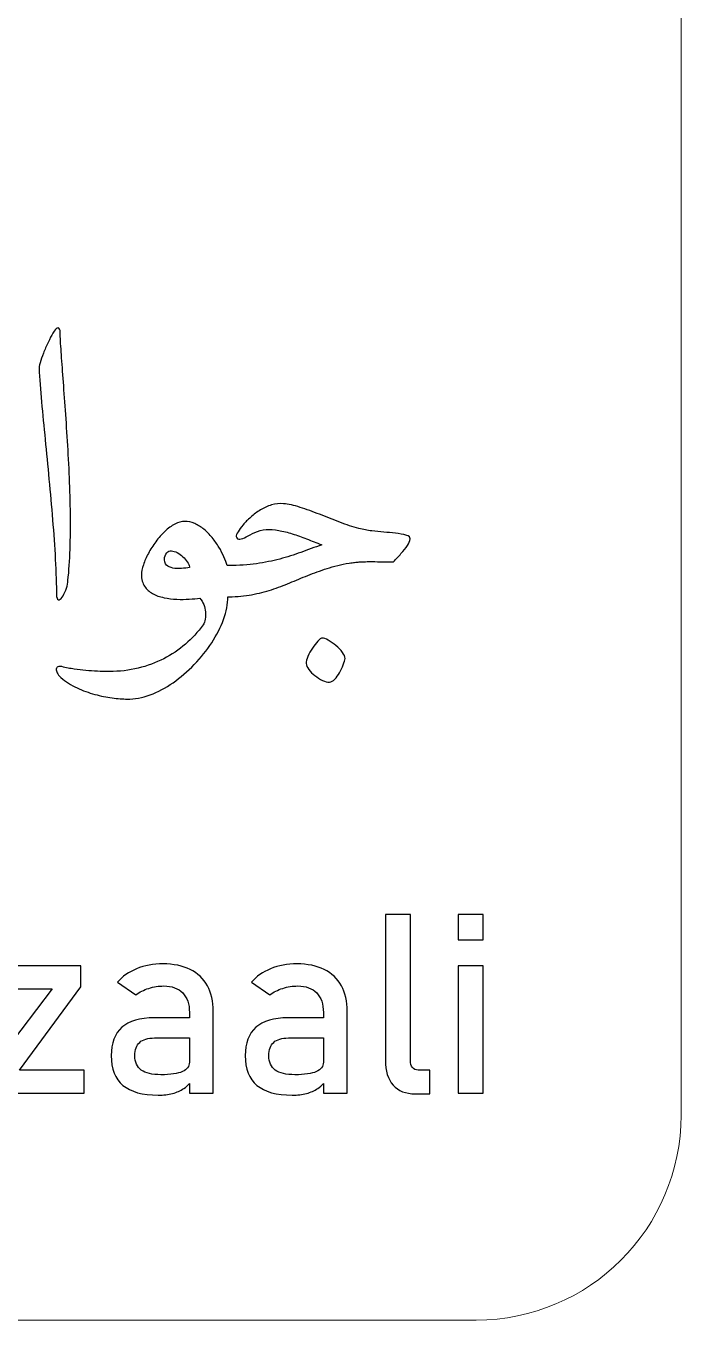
# Model space of a CAD drawing. Header units: millimetres. Extents: x -20 to 19.6, y -20.6 to 19.4.
# Drawn here: x 9.97 to 19.57, y -20.58 to -1.62 of the extents above; entities that cross this region are included whole.
import ezdxf

# ---------------------------------------------------------------- set-up
doc = ezdxf.new("R2010")
doc.units = ezdxf.units.MM
doc.header["$MEASUREMENT"] = 0
doc.layers.add('Layer 1', color=7, linetype='Continuous')

msp = doc.modelspace()

# ---------------------------------------------------------------- linework, layer by layer
at = {"layer": 'Layer 1', "color": 250, "lineweight": 18}
msp.add_open_spline([(-17.0166, 19.4228), (-17.0166, 19.4228), (16.5703, 19.4228), (16.5703, 19.4228), (18.2226, 19.4228), (19.5703, 18.0751), (19.5703, 16.4228), (19.5703, 16.4228), (19.5703, -17.5772), (19.5703, -17.5772), (19.5703, -19.2295), (18.2226, -20.5772), (16.5703, -20.5772), (16.5703, -20.5772), (-17.0166, -20.5772), (-17.0166, -20.5772), (-18.6689, -20.5772), (-20.0166, -19.2295), (-20.0166, -17.5772), (-20.0166, -17.5772), (-20.0166, 16.4228), (-20.0166, 16.4228), (-20.0166, 18.0751), (-18.6689, 19.4228), (-17.0166, 19.4228)], degree=3, knots=[0, 0, 0, 0, 0.125, 0.125, 0.125, 0.25, 0.25, 0.25, 0.375, 0.375, 0.375, 0.5, 0.5, 0.5, 0.625, 0.625, 0.625, 0.75, 0.75, 0.75, 0.875, 0.875, 0.875, 1, 1, 1, 1], dxfattribs=at)
at = {"layer": 'Layer 1', "color": 240}
for points, knots in [([(10.1675, -6.6343), (10.1649, -6.6234), (10.1702, -6.5966), (10.1824, -6.5546), (10.1949, -6.5127), (10.2115, -6.4654), (10.2317, -6.4132), (10.2521, -6.361), (10.2746, -6.3081), (10.2997, -6.2542), (10.3249, -6.2003), (10.349, -6.1547), (10.3717, -6.1181), (10.3949, -6.0811), (10.416, -6.0569), (10.4349, -6.0467), (10.4537, -6.0361), (10.4673, -6.0476), (10.4759, -6.0811), (10.4772, -6.1511), (10.4815, -6.2416), (10.4894, -6.3524), (10.4971, -6.4634), (10.506, -6.5893), (10.5168, -6.7295), (10.5272, -6.87), (10.5383, -7.0226), (10.5499, -7.1876), (10.5618, -7.3522), (10.5737, -7.523), (10.5846, -7.6999), (10.5958, -7.8764), (10.6051, -8.0555), (10.6131, -8.2372), (10.6207, -8.4183), (10.6256, -8.5975), (10.628, -8.7746), (10.6296, -8.9511), (10.628, -9.1213), (10.6223, -9.2853), (10.6167, -9.4498), (10.6061, -9.6019), (10.5909, -9.741), (10.5909, -9.7747), (10.5836, -9.8127), (10.5691, -9.8554), (10.5542, -9.898), (10.5374, -9.935), (10.5185, -9.9664), (10.4997, -9.9982), (10.4812, -10.017), (10.4634, -10.0243), (10.4452, -10.0309), (10.432, -10.0157), (10.4233, -9.978), (10.422, -9.8048), (10.416, -9.6233), (10.4058, -9.4333), (10.3949, -9.2433), (10.3817, -9.05), (10.3658, -8.8529), (10.35, -8.656), (10.3321, -8.4583), (10.3133, -8.26), (10.2944, -8.0618), (10.2756, -7.8674), (10.2571, -7.6776), (10.2379, -7.4877), (10.2204, -7.3042), (10.2042, -7.1277), (10.188, -6.9509), (10.1761, -6.7863), (10.1675, -6.6343)], [0, 0, 0, 0, 0.0416667, 0.0416667, 0.0416667, 0.0833333, 0.0833333, 0.0833333, 0.125, 0.125, 0.125, 0.1666667, 0.1666667, 0.1666667, 0.2083333, 0.2083333, 0.2083333, 0.25, 0.25, 0.25, 0.2916667, 0.2916667, 0.2916667, 0.3333333, 0.3333333, 0.3333333, 0.375, 0.375, 0.375, 0.4166667, 0.4166667, 0.4166667, 0.4583333, 0.4583333, 0.4583333, 0.5, 0.5, 0.5, 0.5416667, 0.5416667, 0.5416667, 0.5833333, 0.5833333, 0.5833333, 0.625, 0.625, 0.625, 0.6666667, 0.6666667, 0.6666667, 0.7083333, 0.7083333, 0.7083333, 0.75, 0.75, 0.75, 0.7916667, 0.7916667, 0.7916667, 0.8333333, 0.8333333, 0.8333333, 0.875, 0.875, 0.875, 0.9166667, 0.9166667, 0.9166667, 0.9583333, 0.9583333, 0.9583333, 1, 1, 1, 1]), ([(11.4583, -11.4804), (11.3922, -11.479), (11.3189, -11.473), (11.2372, -11.4622), (11.1559, -11.4519), (11.0713, -11.4347), (10.9838, -11.4112), (10.8965, -11.3871), (10.8099, -11.3558), (10.724, -11.3158), (10.638, -11.2757), (10.559, -11.2252), (10.4863, -11.1637), (10.4612, -11.1399), (10.443, -11.1174), (10.4328, -11.0956), (10.4225, -11.0741), (10.4179, -11.0553), (10.4203, -11.0401), (10.4225, -11.0249), (10.4301, -11.0136), (10.4441, -11.0067), (10.4582, -10.9995), (10.477, -10.9988), (10.5008, -11.0044), (10.564, -11.0199), (10.6241, -11.0322), (10.6823, -11.0411), (10.7402, -11.0503), (10.797, -11.0573), (10.8529, -11.0622), (10.9087, -11.0672), (10.9649, -11.0705), (11.0214, -11.0724), (11.0779, -11.0748), (11.1364, -11.0758), (11.1965, -11.0758), (11.3443, -11.0758), (11.4855, -11.0599), (11.6186, -11.0276), (11.7518, -10.9954), (11.8768, -10.9492), (11.9928, -10.8894), (12.1085, -10.8292), (12.2148, -10.7579), (12.311, -10.6746), (12.4072, -10.5913), (12.4934, -10.4984), (12.5688, -10.3946), (12.584, -10.3711), (12.5949, -10.3421), (12.6012, -10.3081), (12.6074, -10.2737), (12.6089, -10.2386), (12.6052, -10.2023), (12.6019, -10.1659), (12.5929, -10.1303), (12.5791, -10.0952), (12.5652, -10.0605), (12.5457, -10.0294), (12.5206, -10.0029), (12.4773, -10.0072), (12.4264, -10.0113), (12.3675, -10.0159), (12.3091, -10.0202), (12.2479, -10.0208), (12.1855, -10.0178), (12.1223, -10.0152), (12.0599, -10.0072), (11.9977, -9.9944), (11.9356, -9.9821), (11.8801, -9.9624), (11.8312, -9.9352), (11.7823, -9.9077), (11.7429, -9.8718), (11.7128, -9.8272), (11.6828, -9.7825), (11.6675, -9.7251), (11.6675, -9.6553), (11.6675, -9.615), (11.6768, -9.567), (11.6953, -9.5125), (11.7131, -9.4583), (11.7376, -9.4024), (11.7683, -9.3453), (11.7991, -9.2881), (11.8355, -9.2312), (11.8771, -9.1744), (11.919, -9.1179), (11.9636, -9.0679), (12.0106, -9.0237), (12.0569, -8.9797), (12.1058, -8.944), (12.1557, -8.9169), (12.2063, -8.8895), (12.2552, -8.8763), (12.3024, -8.8763), (12.3517, -8.8763), (12.3997, -8.8869), (12.4472, -8.9083), (12.4945, -8.9301), (12.5397, -8.9586), (12.5821, -8.9933), (12.625, -9.0283), (12.665, -9.069), (12.7026, -9.1149), (12.7407, -9.1612), (12.7737, -9.2078), (12.8021, -9.2554), (12.8309, -9.3026), (12.8551, -9.3496), (12.8759, -9.3969), (12.8957, -9.4434), (12.9105, -9.4857), (12.9208, -9.5234), (12.9208, -9.5234), (12.9454, -9.5234), (12.9454, -9.5234), (12.9454, -9.5234), (12.9457, -9.5232), (12.9457, -9.5232), (13.0951, -9.5232), (13.2306, -9.5145), (13.3512, -9.497), (13.4719, -9.4799), (13.5859, -9.4567), (13.6927, -9.428), (13.7994, -9.3992), (13.9026, -9.3669), (14.0017, -9.3305), (14.1005, -9.2941), (14.2029, -9.2575), (14.3074, -9.2194), (14.2321, -9.1904), (14.1583, -9.1616), (14.0863, -9.1338), (14.0149, -9.1058), (13.9445, -9.081), (13.8758, -9.0595), (13.8077, -9.038), (13.7412, -9.0211), (13.6768, -9.0089), (13.6127, -8.9973), (13.5512, -8.9934), (13.4927, -8.9977), (13.4325, -9.0016), (13.378, -9.0152), (13.3291, -9.0383), (13.2802, -9.0615), (13.2376, -9.0827), (13.2015, -9.1021), (13.1649, -9.1219), (13.1344, -9.1342), (13.109, -9.1388), (13.0838, -9.1437), (13.0654, -9.1309), (13.0528, -9.1002), (13.0538, -9.0849), (13.0641, -9.0615), (13.0819, -9.0297), (13.1, -8.9983), (13.1249, -8.9643), (13.1563, -8.9273), (13.1876, -8.8902), (13.225, -8.8523), (13.2683, -8.8133), (13.312, -8.7742), (13.3589, -8.7392), (13.4098, -8.7085), (13.4606, -8.6777), (13.5149, -8.6539), (13.5723, -8.6361), (13.6296, -8.6186), (13.688, -8.6126), (13.7482, -8.6183), (13.8193, -8.6239), (13.9009, -8.6418), (13.9921, -8.6718), (14.0837, -8.7019), (14.1785, -8.7359), (14.2764, -8.7733), (14.3738, -8.811), (14.4724, -8.8493), (14.5715, -8.8883), (14.6706, -8.928), (14.7635, -8.9583), (14.8501, -8.9808), (14.9155, -8.9977), (14.979, -9.0096), (15.0398, -9.0162), (15.1006, -9.0234), (15.1597, -9.0294), (15.2166, -9.0344), (15.2741, -9.0394), (15.33, -9.0446), (15.3855, -9.0513), (15.4407, -9.0572), (15.4962, -9.0671), (15.5521, -9.0813), (15.5867, -9.0899), (15.6033, -9.1078), (15.601, -9.1348), (15.5993, -9.1623), (15.5861, -9.194), (15.5614, -9.2313), (15.5369, -9.2681), (15.5058, -9.3074), (15.4681, -9.3497), (15.4305, -9.3914), (15.3938, -9.4316), (15.357, -9.471), (15.2804, -9.4697), (15.2153, -9.4684), (15.1611, -9.4677), (15.1075, -9.467), (15.0619, -9.4667), (15.0239, -9.4667), (14.9862, -9.4667), (14.9542, -9.467), (14.9287, -9.4677), (14.9027, -9.4684), (14.8789, -9.4697), (14.8567, -9.471), (14.8339, -9.4723), (14.8121, -9.4746), (14.7893, -9.4775), (14.7671, -9.4803), (14.7407, -9.4835), (14.7097, -9.4878), (14.5926, -9.5086), (14.4845, -9.5354), (14.3861, -9.5671), (14.2876, -9.5995), (14.1937, -9.6332), (14.1031, -9.6689), (14.0133, -9.7046), (13.9253, -9.741), (13.8394, -9.778), (13.7535, -9.8147), (13.6642, -9.8484), (13.5723, -9.8775), (13.4801, -9.9069), (13.383, -9.9314), (13.2809, -9.9508), (13.1804, -9.97), (13.0708, -9.9805), (12.9518, -9.9821), (12.9518, -9.9821), (12.9515, -9.9821), (12.9515, -9.9821), (12.9515, -9.9821), (12.9457, -9.9822), (12.9457, -9.9822), (12.9457, -9.9822), (12.9457, -9.9821), (12.9457, -9.9821), (12.9457, -9.9821), (12.9314, -9.9821), (12.9314, -9.9821), (12.9314, -10.087), (12.9102, -10.1973), (12.8683, -10.3133), (12.8263, -10.4293), (12.7694, -10.543), (12.6967, -10.6544), (12.6237, -10.7661), (12.5388, -10.8729), (12.4406, -10.974), (12.3428, -11.0754), (12.2396, -11.1641), (12.1309, -11.2401), (12.0218, -11.316), (11.9098, -11.3762), (11.7944, -11.4196), (11.6794, -11.4628), (11.5674, -11.4826), (11.4583, -11.4804)], [0, 0, 0, 0, 0.0108696, 0.0108696, 0.0108696, 0.0217391, 0.0217391, 0.0217391, 0.0326087, 0.0326087, 0.0326087, 0.0434783, 0.0434783, 0.0434783, 0.0543478, 0.0543478, 0.0543478, 0.0652174, 0.0652174, 0.0652174, 0.076087, 0.076087, 0.076087, 0.0869565, 0.0869565, 0.0869565, 0.0978261, 0.0978261, 0.0978261, 0.1086957, 0.1086957, 0.1086957, 0.1195652, 0.1195652, 0.1195652, 0.1304348, 0.1304348, 0.1304348, 0.1413043, 0.1413043, 0.1413043, 0.1521739, 0.1521739, 0.1521739, 0.1630435, 0.1630435, 0.1630435, 0.173913, 0.173913, 0.173913, 0.1847826, 0.1847826, 0.1847826, 0.1956522, 0.1956522, 0.1956522, 0.2065217, 0.2065217, 0.2065217, 0.2173913, 0.2173913, 0.2173913, 0.2282609, 0.2282609, 0.2282609, 0.2391304, 0.2391304, 0.2391304, 0.25, 0.25, 0.25, 0.2608696, 0.2608696, 0.2608696, 0.2717391, 0.2717391, 0.2717391, 0.2826087, 0.2826087, 0.2826087, 0.2934783, 0.2934783, 0.2934783, 0.3043478, 0.3043478, 0.3043478, 0.3152174, 0.3152174, 0.3152174, 0.326087, 0.326087, 0.326087, 0.3369565, 0.3369565, 0.3369565, 0.3478261, 0.3478261, 0.3478261, 0.3586957, 0.3586957, 0.3586957, 0.3695652, 0.3695652, 0.3695652, 0.3804348, 0.3804348, 0.3804348, 0.3913043, 0.3913043, 0.3913043, 0.4021739, 0.4021739, 0.4021739, 0.4130435, 0.4130435, 0.4130435, 0.423913, 0.423913, 0.423913, 0.4347826, 0.4347826, 0.4347826, 0.4456522, 0.4456522, 0.4456522, 0.4565217, 0.4565217, 0.4565217, 0.4673913, 0.4673913, 0.4673913, 0.4782609, 0.4782609, 0.4782609, 0.4891304, 0.4891304, 0.4891304, 0.5, 0.5, 0.5, 0.5108696, 0.5108696, 0.5108696, 0.5217391, 0.5217391, 0.5217391, 0.5326087, 0.5326087, 0.5326087, 0.5434783, 0.5434783, 0.5434783, 0.5543478, 0.5543478, 0.5543478, 0.5652174, 0.5652174, 0.5652174, 0.576087, 0.576087, 0.576087, 0.5869565, 0.5869565, 0.5869565, 0.5978261, 0.5978261, 0.5978261, 0.6086957, 0.6086957, 0.6086957, 0.6195652, 0.6195652, 0.6195652, 0.6304348, 0.6304348, 0.6304348, 0.6413043, 0.6413043, 0.6413043, 0.6521739, 0.6521739, 0.6521739, 0.6630435, 0.6630435, 0.6630435, 0.673913, 0.673913, 0.673913, 0.6847826, 0.6847826, 0.6847826, 0.6956522, 0.6956522, 0.6956522, 0.7065217, 0.7065217, 0.7065217, 0.7173913, 0.7173913, 0.7173913, 0.7282609, 0.7282609, 0.7282609, 0.7391304, 0.7391304, 0.7391304, 0.75, 0.75, 0.75, 0.7608696, 0.7608696, 0.7608696, 0.7717391, 0.7717391, 0.7717391, 0.7826087, 0.7826087, 0.7826087, 0.7934783, 0.7934783, 0.7934783, 0.8043478, 0.8043478, 0.8043478, 0.8152174, 0.8152174, 0.8152174, 0.826087, 0.826087, 0.826087, 0.8369565, 0.8369565, 0.8369565, 0.8478261, 0.8478261, 0.8478261, 0.8586957, 0.8586957, 0.8586957, 0.8695652, 0.8695652, 0.8695652, 0.8804348, 0.8804348, 0.8804348, 0.8913043, 0.8913043, 0.8913043, 0.9021739, 0.9021739, 0.9021739, 0.9130435, 0.9130435, 0.9130435, 0.923913, 0.923913, 0.923913, 0.9347826, 0.9347826, 0.9347826, 0.9456522, 0.9456522, 0.9456522, 0.9565217, 0.9565217, 0.9565217, 0.9673913, 0.9673913, 0.9673913, 0.9782609, 0.9782609, 0.9782609, 0.9891304, 0.9891304, 0.9891304, 1, 1, 1, 1]), ([(12.005, -9.408), (11.9993, -9.457), (12.009, -9.493), (12.0334, -9.5161), (12.0579, -9.5389), (12.0893, -9.5545), (12.1276, -9.562), (12.1659, -9.5697), (12.2076, -9.5717), (12.2526, -9.567), (12.2972, -9.5635), (12.3372, -9.5588), (12.3718, -9.5548), (12.3731, -9.5369), (12.3662, -9.5145), (12.3507, -9.4887), (12.3355, -9.4629), (12.3156, -9.4374), (12.2922, -9.4123), (12.2684, -9.3872), (12.242, -9.3651), (12.2126, -9.3463), (12.1831, -9.3275), (12.1547, -9.3158), (12.1276, -9.3109), (12.1001, -9.3059), (12.0757, -9.3102), (12.0532, -9.3241), (12.0311, -9.3383), (12.0146, -9.3664), (12.005, -9.408)], [0, 0, 0, 0, 0.1, 0.1, 0.1, 0.2, 0.2, 0.2, 0.3, 0.3, 0.3, 0.4, 0.4, 0.4, 0.5, 0.5, 0.5, 0.6, 0.6, 0.6, 0.7, 0.7, 0.7, 0.8, 0.8, 0.8, 0.9, 0.9, 0.9, 1, 1, 1, 1]), ([(14.0791, -10.9605), (14.0777, -10.9312), (14.086, -10.8958), (14.1042, -10.8538), (14.1223, -10.8118), (14.1445, -10.7718), (14.1702, -10.7335), (14.196, -10.6948), (14.2228, -10.6614), (14.2502, -10.6327), (14.2773, -10.6043), (14.2991, -10.5884), (14.316, -10.5854), (14.3355, -10.5838), (14.3642, -10.595), (14.4026, -10.6169), (14.4413, -10.6392), (14.4789, -10.666), (14.5159, -10.6974), (14.5533, -10.7289), (14.5847, -10.7616), (14.6111, -10.7963), (14.6379, -10.8304), (14.6505, -10.859), (14.6491, -10.8832), (14.6465, -10.9083), (14.6376, -10.9401), (14.623, -10.9794), (14.6082, -11.0187), (14.59, -11.0564), (14.5682, -11.0934), (14.5466, -11.1307), (14.5232, -11.1625), (14.4984, -11.1889), (14.473, -11.2153), (14.4479, -11.2293), (14.4227, -11.2306), (14.392, -11.2335), (14.3573, -11.2256), (14.318, -11.2068), (14.279, -11.1876), (14.2416, -11.1644), (14.2069, -11.1363), (14.1719, -11.1086), (14.1421, -11.0785), (14.118, -11.0468), (14.0936, -11.0141), (14.0807, -10.9857), (14.0791, -10.9605)], [0, 0, 0, 0, 0.0625, 0.0625, 0.0625, 0.125, 0.125, 0.125, 0.1875, 0.1875, 0.1875, 0.25, 0.25, 0.25, 0.3125, 0.3125, 0.3125, 0.375, 0.375, 0.375, 0.4375, 0.4375, 0.4375, 0.5, 0.5, 0.5, 0.5625, 0.5625, 0.5625, 0.625, 0.625, 0.625, 0.6875, 0.6875, 0.6875, 0.75, 0.75, 0.75, 0.8125, 0.8125, 0.8125, 0.875, 0.875, 0.875, 0.9375, 0.9375, 0.9375, 1, 1, 1, 1]), ([(15.606, -16.7717), (15.606, -16.8177), (15.6159, -16.8528), (15.636, -16.8768), (15.6555, -16.902), (15.6833, -16.9142), (15.7197, -16.9142), (15.7197, -16.9142), (15.8922, -16.9142), (15.8922, -16.9142), (15.8922, -16.9142), (15.8922, -17.2632), (15.8922, -17.2632), (15.8922, -17.2632), (15.6764, -17.2632), (15.6764, -17.2632), (15.5372, -17.2632), (15.4294, -17.2199), (15.3535, -17.1336), (15.2771, -17.0471), (15.2391, -16.9255), (15.2391, -16.7682), (15.2391, -16.7682), (15.2391, -14.637), (15.2391, -14.637), (15.2391, -14.637), (15.606, -14.637), (15.606, -14.637), (15.606, -14.637), (15.606, -16.7717), (15.606, -16.7717)], [0, 0, 0, 0, 0.1, 0.1, 0.1, 0.2, 0.2, 0.2, 0.3, 0.3, 0.3, 0.4, 0.4, 0.4, 0.5, 0.5, 0.5, 0.6, 0.6, 0.6, 0.7, 0.7, 0.7, 0.8, 0.8, 0.8, 0.9, 0.9, 0.9, 1, 1, 1, 1]), ([(16.3064, -14.6371), (16.3064, -14.6371), (16.6736, -14.6371), (16.6736, -14.6371), (16.6736, -14.6371), (16.6736, -15.0043), (16.6736, -15.0043), (16.6736, -15.0043), (16.3064, -15.0043), (16.3064, -15.0043), (16.3064, -15.0043), (16.3064, -14.6371), (16.3064, -14.6371)], [0, 0, 0, 0, 0.25, 0.25, 0.25, 0.5, 0.5, 0.5, 0.75, 0.75, 0.75, 1, 1, 1, 1]), ([(10.7805, -15.6957), (10.7805, -15.6957), (9.8821, -16.9142), (9.8821, -16.9142), (9.8821, -16.9142), (10.829, -16.9142), (10.829, -16.9142), (10.829, -16.9142), (10.829, -17.2543), (10.829, -17.2543), (10.829, -17.2543), (9.438, -17.2543), (9.438, -17.2543), (9.438, -17.2543), (9.438, -16.9374), (9.438, -16.9374), (9.438, -16.9374), (10.3594, -15.7261), (10.3594, -15.7261), (10.3594, -15.7261), (9.4631, -15.7261), (9.4631, -15.7261), (9.4631, -15.7261), (9.4631, -15.386), (9.4631, -15.386), (9.4631, -15.386), (10.7805, -15.386), (10.7805, -15.386), (10.7805, -15.386), (10.7805, -15.6957), (10.7805, -15.6957)], [0, 0, 0, 0, 0.1, 0.1, 0.1, 0.2, 0.2, 0.2, 0.3, 0.3, 0.3, 0.4, 0.4, 0.4, 0.5, 0.5, 0.5, 0.6, 0.6, 0.6, 0.7, 0.7, 0.7, 0.8, 0.8, 0.8, 0.9, 0.9, 0.9, 1, 1, 1, 1]), ([(12.37, -16.0701), (12.37, -15.9475), (12.3373, -15.8526), (12.2719, -15.7848), (12.2065, -15.7167), (12.1139, -15.6827), (11.9936, -15.6827), (11.9195, -15.6827), (11.8465, -15.6943), (11.7748, -15.7174), (11.7034, -15.7399), (11.6406, -15.772), (11.5851, -15.8126), (11.5851, -15.8126), (11.3167, -15.6289), (11.3167, -15.6289), (11.3878, -15.5436), (11.4813, -15.4772), (11.597, -15.4299), (11.7127, -15.3827), (11.8412, -15.3589), (11.983, -15.3589), (12.138, -15.3589), (12.2702, -15.3863), (12.3809, -15.4408), (12.491, -15.4954), (12.5753, -15.5746), (12.6327, -15.6784), (12.6903, -15.7822), (12.7194, -15.9071), (12.7194, -16.0535), (12.7194, -16.0535), (12.7194, -17.2543), (12.7194, -17.2543), (12.7194, -17.2543), (12.37, -17.2543), (12.37, -17.2543), (12.37, -17.2543), (12.37, -17.1105), (12.37, -17.1105), (12.3459, -17.1386), (12.3186, -17.1631), (12.2881, -17.1839), (12.2405, -17.2166), (12.1856, -17.2407), (12.1235, -17.2572), (12.0607, -17.2731), (11.9909, -17.2814), (11.9126, -17.2814), (11.6822, -17.2814), (11.5097, -17.2338), (11.3964, -17.138), (11.282, -17.0428), (11.2248, -16.898), (11.2248, -16.7033), (11.2248, -16.5186), (11.277, -16.3801), (11.3818, -16.2876), (11.4859, -16.1954), (11.6443, -16.1491), (11.8551, -16.1491), (11.8551, -16.1491), (12.37, -16.1491), (12.37, -16.1491), (12.37, -16.1491), (12.37, -16.0701), (12.37, -16.0701)], [0, 0, 0, 0, 0.0454545, 0.0454545, 0.0454545, 0.0909091, 0.0909091, 0.0909091, 0.1363636, 0.1363636, 0.1363636, 0.1818182, 0.1818182, 0.1818182, 0.2272727, 0.2272727, 0.2272727, 0.2727273, 0.2727273, 0.2727273, 0.3181818, 0.3181818, 0.3181818, 0.3636364, 0.3636364, 0.3636364, 0.4090909, 0.4090909, 0.4090909, 0.4545455, 0.4545455, 0.4545455, 0.5, 0.5, 0.5, 0.5454545, 0.5454545, 0.5454545, 0.5909091, 0.5909091, 0.5909091, 0.6363636, 0.6363636, 0.6363636, 0.6818182, 0.6818182, 0.6818182, 0.7272727, 0.7272727, 0.7272727, 0.7727273, 0.7727273, 0.7727273, 0.8181818, 0.8181818, 0.8181818, 0.8636364, 0.8636364, 0.8636364, 0.9090909, 0.9090909, 0.9090909, 0.9545455, 0.9545455, 0.9545455, 1, 1, 1, 1]), ([(14.3317, -16.0701), (14.3317, -15.9475), (14.299, -15.8526), (14.2336, -15.7848), (14.1685, -15.7167), (14.0756, -15.6827), (13.9557, -15.6827), (13.8813, -15.6827), (13.8086, -15.6943), (13.7368, -15.7174), (13.6654, -15.7399), (13.6023, -15.772), (13.5471, -15.8126), (13.5471, -15.8126), (13.2788, -15.6289), (13.2788, -15.6289), (13.3495, -15.5436), (13.443, -15.4772), (13.5587, -15.4299), (13.6747, -15.3827), (13.8033, -15.3589), (13.9451, -15.3589), (14.0998, -15.3589), (14.2322, -15.3863), (14.3427, -15.4408), (14.4531, -15.4954), (14.537, -15.5746), (14.5948, -15.6784), (14.6523, -15.7822), (14.6811, -15.9071), (14.6811, -16.0535), (14.6811, -16.0535), (14.6811, -17.2543), (14.6811, -17.2543), (14.6811, -17.2543), (14.3317, -17.2543), (14.3317, -17.2543), (14.3317, -17.2543), (14.3317, -17.1108), (14.3317, -17.1108), (14.3076, -17.1388), (14.2803, -17.1632), (14.2501, -17.1839), (14.2022, -17.2166), (14.1476, -17.2407), (14.0852, -17.2572), (14.0228, -17.2731), (13.9527, -17.2814), (13.8746, -17.2814), (13.6443, -17.2814), (13.4718, -17.2338), (13.3581, -17.138), (13.244, -17.0428), (13.1869, -16.898), (13.1869, -16.7033), (13.1869, -16.5186), (13.2391, -16.3801), (13.3435, -16.2876), (13.448, -16.1954), (13.6059, -16.1491), (13.8168, -16.1491), (13.8168, -16.1491), (14.3317, -16.1491), (14.3317, -16.1491), (14.3317, -16.1491), (14.3317, -16.0701), (14.3317, -16.0701)], [0, 0, 0, 0, 0.0454545, 0.0454545, 0.0454545, 0.0909091, 0.0909091, 0.0909091, 0.1363636, 0.1363636, 0.1363636, 0.1818182, 0.1818182, 0.1818182, 0.2272727, 0.2272727, 0.2272727, 0.2727273, 0.2727273, 0.2727273, 0.3181818, 0.3181818, 0.3181818, 0.3636364, 0.3636364, 0.3636364, 0.4090909, 0.4090909, 0.4090909, 0.4545455, 0.4545455, 0.4545455, 0.5, 0.5, 0.5, 0.5454545, 0.5454545, 0.5454545, 0.5909091, 0.5909091, 0.5909091, 0.6363636, 0.6363636, 0.6363636, 0.6818182, 0.6818182, 0.6818182, 0.7272727, 0.7272727, 0.7272727, 0.7727273, 0.7727273, 0.7727273, 0.8181818, 0.8181818, 0.8181818, 0.8636364, 0.8636364, 0.8636364, 0.9090909, 0.9090909, 0.9090909, 0.9545455, 0.9545455, 0.9545455, 1, 1, 1, 1]), ([(16.3064, -15.386), (16.3064, -15.386), (16.6736, -15.386), (16.6736, -15.386), (16.6736, -15.386), (16.6736, -17.2543), (16.6736, -17.2543), (16.6736, -17.2543), (16.3064, -17.2543), (16.3064, -17.2543), (16.3064, -17.2543), (16.3064, -15.386), (16.3064, -15.386)], [0, 0, 0, 0, 0.25, 0.25, 0.25, 0.5, 0.5, 0.5, 0.75, 0.75, 0.75, 1, 1, 1, 1]), ([(12.37, -16.8002), (12.37, -16.8002), (12.37, -16.7972), (12.37, -16.7972), (12.37, -16.7972), (12.37, -16.4446), (12.37, -16.4446), (12.37, -16.4446), (11.8567, -16.4446), (11.8567, -16.4446), (11.7609, -16.4446), (11.6892, -16.4654), (11.6416, -16.5083), (11.5943, -16.5506), (11.5705, -16.6157), (11.5705, -16.7033), (11.5705, -16.7985), (11.6023, -16.8686), (11.6651, -16.9142), (11.7285, -16.9595), (11.824, -16.9826), (11.9523, -16.9826), (12.0927, -16.9826), (12.1975, -16.9673), (12.2666, -16.9373), (12.3345, -16.9077), (12.3689, -16.8624), (12.37, -16.8002)], [0, 0, 0, 0, 0.1111111, 0.1111111, 0.1111111, 0.2222222, 0.2222222, 0.2222222, 0.3333333, 0.3333333, 0.3333333, 0.4444444, 0.4444444, 0.4444444, 0.5555556, 0.5555556, 0.5555556, 0.6666667, 0.6666667, 0.6666667, 0.7777778, 0.7777778, 0.7777778, 0.8888889, 0.8888889, 0.8888889, 1, 1, 1, 1]), ([(14.3317, -16.8002), (14.3317, -16.8002), (14.3317, -16.7972), (14.3317, -16.7972), (14.3317, -16.7972), (14.3317, -16.4446), (14.3317, -16.4446), (14.3317, -16.4446), (13.8188, -16.4446), (13.8188, -16.4446), (13.7227, -16.4446), (13.6513, -16.4654), (13.6037, -16.5083), (13.5561, -16.5506), (13.5326, -16.6157), (13.5326, -16.7033), (13.5326, -16.7985), (13.5644, -16.8686), (13.6271, -16.9142), (13.6903, -16.9595), (13.7857, -16.9826), (13.9144, -16.9826), (14.0548, -16.9826), (14.1595, -16.9673), (14.2287, -16.9373), (14.2963, -16.9077), (14.3306, -16.8624), (14.3317, -16.8002)], [0, 0, 0, 0, 0.1111111, 0.1111111, 0.1111111, 0.2222222, 0.2222222, 0.2222222, 0.3333333, 0.3333333, 0.3333333, 0.4444444, 0.4444444, 0.4444444, 0.5555556, 0.5555556, 0.5555556, 0.6666667, 0.6666667, 0.6666667, 0.7777778, 0.7777778, 0.7777778, 0.8888889, 0.8888889, 0.8888889, 1, 1, 1, 1])]:
    msp.add_open_spline(points, degree=3, knots=knots, dxfattribs=at)

doc.saveas('drawing.dxf')
